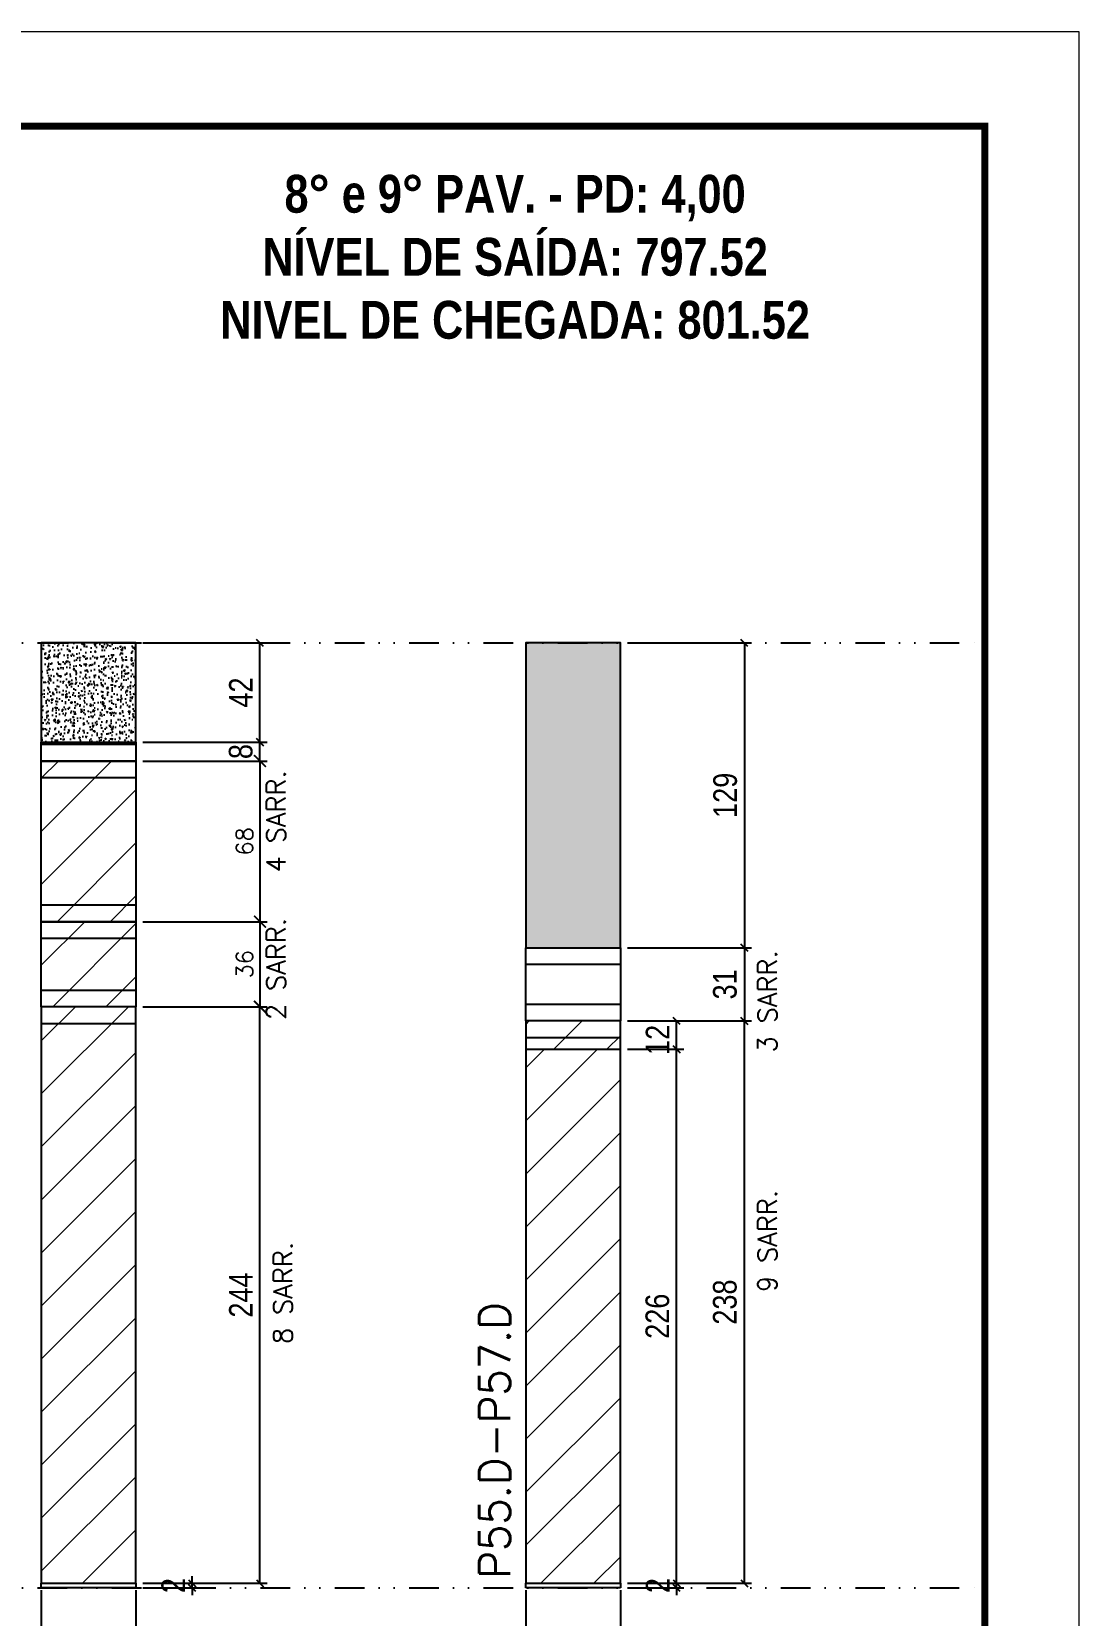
# Model space of a CAD drawing. Extents: x 28748 to 35002, y 14885 to 43501.
# Drawn here: x 29790 to 30233, y 32493 to 33164 of the extents above; entities that cross this region are included whole.
import ezdxf

# ---------------------------------------------------------------- set-up
doc = ezdxf.new("R2010")
doc.units = 0
doc.linetypes.add('DASHED', pattern=[0.75, 0.5, -0.25])
doc.linetypes.add('DIVIDE2', pattern=[0.625, 0.25, -0.125, 0, -0.125, 0, -0.125])
for name, color, linetype in [('COTA', 241, 'Continuous'), ('NOMENCLATURA', 7, 'Continuous'), ('Nível', 160, 'Continuous'), ('Painéis', 200, 'Continuous'), ('SARR_2.2x7', 40, 'Continuous')]:
    doc.layers.add(name, color=color, linetype=linetype)
for name, color, linetype, lineweight in [('Folhas', 255, 'Continuous', 9), ('Hachura', 251, 'Continuous', 9), ('SARRAFO DE PRESSAO', 251, 'DASHED', 9), ('Texto Seção', 7, 'Continuous', 15)]:
    doc.layers.add(name, color=color, linetype=linetype, lineweight=lineweight)
doc.styles.add('COTA TECNICA', font='techl___.ttf', dxfattribs={"height": 10})
doc.styles.add('COTA TECNICA-50', font='techl___.ttf', dxfattribs={"height": 10})
doc.styles.add('REGUA-120', font='ROMANS.shx', dxfattribs={"height": 15})
doc.styles.add('ROMANC', font='techb___.ttf', dxfattribs={"height": 2.5})
doc.styles.add('ROMANS', font='romans.shx')
doc.dimstyles.new('COTA PAINEL-50', dxfattribs={"dimtxt": 10, "dimasz": 3, "dimexe": 3, "dimexo": 3, "dimgap": 3, "dimtad": 1, "dimdec": 1, "dimzin": 12, "dimdsep": 46, "dimtxsty": 'COTA TECNICA-50', "dimblk1": 'OBLIQUE', "dimblk2": 'OBLIQUE', "dimsah": 1, "dimcen": 0.9, "dimclrd": 4, "dimclre": 4, "dimclrt": 240, "dimadec": 1, "dimazin": 3, "dimtfac": 1, "dimtdec": 1, "dimtmove": 0, "dimatfit": 3, "dimfxl": 1, "dimtolj": 1, "dimtzin": 12, "dimarcsym": 0})
doc.dimstyles.new('Cota Paínel', dxfattribs={"dimtxt": 7, "dimasz": 5, "dimexe": 3, "dimexo": 3, "dimgap": 3, "dimtad": 1, "dimdec": 1, "dimzin": 12, "dimdsep": 46, "dimtxsty": 'ROMANS', "dimblk": 'ARCHTICK', "dimcen": 0, "dimclrd": 4, "dimclre": 4, "dimclrt": 1, "dimadec": 1, "dimazin": 3, "dimtfac": 1, "dimtdec": 1, "dimtmove": 0, "dimatfit": 3, "dimldrblk": 'OBLIQUE', "dimfxl": 1, "dimtolj": 1, "dimtzin": 12, "dimarcsym": 0})
doc.dimstyles.new('PAINEL', dxfattribs={"dimtxt": 10, "dimasz": 3, "dimexe": 3, "dimexo": 3, "dimgap": 3, "dimtad": 1, "dimdec": 1, "dimzin": 12, "dimdsep": 46, "dimtxsty": 'COTA TECNICA', "dimblk1": 'OBLIQUE', "dimblk2": 'OBLIQUE', "dimsah": 1, "dimcen": 0.9, "dimclrd": 4, "dimclre": 4, "dimclrt": 240, "dimadec": 1, "dimazin": 3, "dimtfac": 1, "dimtdec": 1, "dimtmove": 0, "dimatfit": 3, "dimfxl": 1, "dimtolj": 1, "dimtzin": 12, "dimarcsym": 0})

# ---------------------------------------------------------------- blocks, each defined once
blk = doc.blocks.new('9999999999')
at = {"layer": 'Folhas'}
blk.add_lwpolyline([(98138.98, 34190.21), (99623.98, 34190.21), (99623.98, 35240.21), (98138.98, 35240.21)], close=True, dxfattribs=at)
at = {"layer": 'Folhas', "color": 30, "const_width": 3}
blk.add_lwpolyline([(98213.98, 34230.21), (99583.98, 34230.21), (99583.98, 35200.21), (98213.98, 35200.21)], close=True, dxfattribs=at)
blk = doc.blocks.new('_Oblique')
at = {"color": 0, "linetype": 'ByBlock', "lineweight": -2}
blk.add_line((-0.5, -0.5), (0.5, 0.5), dxfattribs=at)
blk = doc.blocks.new('*D723')
at = {"layer": 'COTA', "color": 4, "lineweight": -2, "transparency": 16777216}
for p, q in [((30042.19, 32744.83), (30094.68, 32744.83)), ((30091.68, 32506.85), (30091.68, 32744.83)), ((30042.19, 32506.85), (30094.68, 32506.85))]:
    blk.add_line(p, q, dxfattribs=at)
at = {"layer": 'Defpoints', "color": 0, "transparency": 16777216}
for p in [(30039.19, 32744.83), (30091.68, 32744.83), (30039.19, 32506.85)]:
    blk.add_point(p, dxfattribs=at)
at = {"layer": 'COTA', "color": 4, "lineweight": -2, "transparency": 16777216, "xscale": 3, "yscale": 3, "zscale": 3}
for p, rotation in [((30091.68, 32744.83), 90), ((30091.68, 32506.85), 270)]:
    blk.add_blockref('_Oblique', p, dxfattribs=dict(at, rotation=rotation))
at = {"layer": 'COTA', "color": 240, "transparency": 16777216, "insert": (30083.44, 32625.84), "char_height": 10, "attachment_point": 5, "rotation": 90, "style": 'COTA TECNICA'}
blk.add_mtext('\\A1;238', dxfattribs=at)
blk = doc.blocks.new('*D724')
at = {"layer": 'COTA', "color": 4, "lineweight": -2, "transparency": 16777216}
for p, q in [((29999.19, 32503.85), (29999.19, 32462.12)), ((30039.19, 32503.85), (30039.19, 32462.12)), ((29999.19, 32465.12), (30039.19, 32465.12))]:
    blk.add_line(p, q, dxfattribs=at)
at = {"layer": 'Defpoints', "color": 0, "transparency": 16777216}
for p in [(29999.19, 32506.85), (30039.19, 32506.85), (30039.19, 32465.12)]:
    blk.add_point(p, dxfattribs=at)
at = {"layer": 'COTA', "color": 4, "lineweight": -2, "transparency": 16777216, "xscale": 3, "yscale": 3, "zscale": 3, "rotation": 180}
blk.add_blockref('_Oblique', (29999.19, 32465.12), dxfattribs=at)
at = {"layer": 'COTA', "color": 4, "lineweight": -2, "transparency": 16777216, "xscale": 3, "yscale": 3, "zscale": 3}
blk.add_blockref('_Oblique', (30039.19, 32465.12), dxfattribs=at)
at = {"layer": 'COTA', "color": 240, "transparency": 16777216, "insert": (30019.19, 32473.23), "char_height": 10, "attachment_point": 5, "style": 'COTA TECNICA'}
blk.add_mtext('\\A1;40', dxfattribs=at)
blk = doc.blocks.new('*D725')
at = {"layer": 'COTA', "color": 4, "lineweight": -2, "transparency": 16777216}
for p, q in [((30042.19, 32506.85), (30066.01, 32506.85)), ((30042.19, 32504.85), (30066.01, 32504.85)), ((30063.01, 32506.85), (30063.01, 32509.85)), ((30063.01, 32504.85), (30063.01, 32506.85)), ((30063.01, 32504.85), (30063.01, 32501.85))]:
    blk.add_line(p, q, dxfattribs=at)
at = {"layer": 'Defpoints', "color": 0, "transparency": 16777216}
for p in [(30039.19, 32506.85), (30039.19, 32504.85), (30063.01, 32506.85)]:
    blk.add_point(p, dxfattribs=at)
at = {"layer": 'COTA', "color": 4, "lineweight": -2, "transparency": 16777216, "xscale": 3, "yscale": 3, "zscale": 3}
for p, rotation in [((30063.01, 32506.85), 270), ((30063.01, 32504.85), 90)]:
    blk.add_blockref('_Oblique', p, dxfattribs=dict(at, rotation=rotation))
at = {"layer": 'COTA', "color": 240, "transparency": 16777216, "insert": (30055.01, 32505.85), "char_height": 10, "attachment_point": 5, "rotation": 90, "style": 'COTA TECNICA-50'}
blk.add_mtext('\\A1;2', dxfattribs=at)
blk = doc.blocks.new('*D1634')
at = {"layer": 'COTA', "color": 4, "linetype": 'ByBlock', "lineweight": -2, "transparency": 16777216}
for p, q in [((30042.19, 32732.85), (30066.01, 32732.85)), ((30063.01, 32506.85), (30063.01, 32732.85)), ((30042.19, 32506.85), (30066.01, 32506.85))]:
    blk.add_line(p, q, dxfattribs=at)
at = {"layer": 'Defpoints', "color": 0, "linetype": 'ByBlock', "transparency": 16777216}
for p in [(30039.19, 32732.85), (30063.01, 32732.85), (30039.19, 32506.85)]:
    blk.add_point(p, dxfattribs=at)
at = {"layer": 'COTA', "color": 4, "linetype": 'ByBlock', "lineweight": -2, "transparency": 16777216, "xscale": 3, "yscale": 3, "zscale": 3}
for p, rotation in [((30063.01, 32732.85), 90), ((30063.01, 32506.85), 270)]:
    blk.add_blockref('_Oblique', p, dxfattribs=dict(at, rotation=rotation))
at = {"layer": 'COTA', "color": 240, "linetype": 'ByBlock', "transparency": 16777216, "insert": (30054.9, 32619.85), "char_height": 10, "attachment_point": 5, "rotation": 90, "style": 'COTA TECNICA'}
blk.add_mtext('\\A1;226', dxfattribs=at)
blk = doc.blocks.new('*D1635')
at = {"layer": 'COTA', "color": 4, "linetype": 'ByBlock', "lineweight": -2, "transparency": 16777216}
for p, q in [((30042.19, 32744.83), (30066.01, 32744.83)), ((30063.01, 32732.85), (30063.01, 32744.83)), ((30042.19, 32732.85), (30066.01, 32732.85))]:
    blk.add_line(p, q, dxfattribs=at)
at = {"layer": 'Defpoints', "color": 0, "linetype": 'ByBlock', "transparency": 16777216}
for p in [(30039.19, 32744.83), (30063.01, 32744.83), (30039.19, 32732.85)]:
    blk.add_point(p, dxfattribs=at)
at = {"layer": 'COTA', "color": 4, "linetype": 'ByBlock', "lineweight": -2, "transparency": 16777216, "xscale": 3, "yscale": 3, "zscale": 3}
for p, rotation in [((30063.01, 32744.83), 90), ((30063.01, 32732.85), 270)]:
    blk.add_blockref('_Oblique', p, dxfattribs=dict(at, rotation=rotation))
at = {"layer": 'COTA', "color": 240, "linetype": 'ByBlock', "transparency": 16777216, "insert": (30054.95, 32736.84), "char_height": 10, "attachment_point": 5, "rotation": 90, "style": 'COTA TECNICA'}
blk.add_mtext('\\A1;12', dxfattribs=at)
blk = doc.blocks.new('*D675')
at = {"layer": 'COTA', "color": 4, "lineweight": -2, "transparency": 16777216}
for p, q in [((29837.26, 32750.83), (29889.75, 32750.83)), ((29886.75, 32506.85), (29886.75, 32750.83)), ((29837.26, 32506.85), (29889.75, 32506.85))]:
    blk.add_line(p, q, dxfattribs=at)
at = {"layer": 'Defpoints', "color": 0, "transparency": 16777216}
for p in [(29834.26, 32750.83), (29886.75, 32750.83), (29834.26, 32506.85)]:
    blk.add_point(p, dxfattribs=at)
at = {"layer": 'COTA', "color": 4, "lineweight": -2, "transparency": 16777216, "xscale": 3, "yscale": 3, "zscale": 3}
for p, rotation in [((29886.75, 32750.83), 90), ((29886.75, 32506.85), 270)]:
    blk.add_blockref('_Oblique', p, dxfattribs=dict(at, rotation=rotation))
at = {"layer": 'COTA', "color": 240, "transparency": 16777216, "insert": (29878.68, 32628.84), "char_height": 10, "attachment_point": 5, "rotation": 90, "style": 'COTA TECNICA'}
blk.add_mtext('\\A1;244', dxfattribs=at)
blk = doc.blocks.new('*D676')
at = {"layer": 'COTA', "color": 4, "lineweight": -2, "transparency": 16777216}
for p, q in [((29794.26, 32503.85), (29794.26, 32462.12)), ((29834.26, 32503.85), (29834.26, 32462.12)), ((29794.26, 32465.12), (29834.26, 32465.12))]:
    blk.add_line(p, q, dxfattribs=at)
at = {"layer": 'Defpoints', "color": 0, "transparency": 16777216}
for p in [(29794.26, 32506.85), (29834.26, 32506.85), (29834.26, 32465.12)]:
    blk.add_point(p, dxfattribs=at)
at = {"layer": 'COTA', "color": 4, "lineweight": -2, "transparency": 16777216, "xscale": 3, "yscale": 3, "zscale": 3, "rotation": 180}
blk.add_blockref('_Oblique', (29794.26, 32465.12), dxfattribs=at)
at = {"layer": 'COTA', "color": 4, "lineweight": -2, "transparency": 16777216, "xscale": 3, "yscale": 3, "zscale": 3}
blk.add_blockref('_Oblique', (29834.26, 32465.12), dxfattribs=at)
at = {"layer": 'COTA', "color": 240, "transparency": 16777216, "insert": (29814.26, 32473.23), "char_height": 10, "attachment_point": 5, "style": 'COTA TECNICA'}
blk.add_mtext('\\A1;40', dxfattribs=at)
blk = doc.blocks.new('*D677')
at = {"layer": 'COTA', "color": 4, "lineweight": -2, "transparency": 16777216}
for p, q in [((29837.26, 32506.85), (29861.08, 32506.85)), ((29837.26, 32504.85), (29861.08, 32504.85)), ((29858.08, 32506.85), (29858.08, 32509.85)), ((29858.08, 32504.85), (29858.08, 32506.85)), ((29858.08, 32504.85), (29858.08, 32501.85))]:
    blk.add_line(p, q, dxfattribs=at)
at = {"layer": 'Defpoints', "color": 0, "transparency": 16777216}
for p in [(29834.26, 32506.85), (29834.26, 32504.85), (29858.08, 32506.85)]:
    blk.add_point(p, dxfattribs=at)
at = {"layer": 'COTA', "color": 4, "lineweight": -2, "transparency": 16777216, "xscale": 3, "yscale": 3, "zscale": 3}
for p, rotation in [((29858.08, 32506.85), 270), ((29858.08, 32504.85), 90)]:
    blk.add_blockref('_Oblique', p, dxfattribs=dict(at, rotation=rotation))
at = {"layer": 'COTA', "color": 240, "transparency": 16777216, "insert": (29850.08, 32505.85), "char_height": 10, "attachment_point": 5, "rotation": 90, "style": 'COTA TECNICA-50'}
blk.add_mtext('\\A1;2', dxfattribs=at)
blk = doc.blocks.new('_ArchTick')
at = {"color": 0, "linetype": 'ByBlock', "const_width": 0.15}
blk.add_lwpolyline([(-0.5, -0.5), (0.5, 0.5)], dxfattribs=at)
blk = doc.blocks.new('*D1636')
at = {"layer": 'COTA', "color": 4, "lineweight": -2, "transparency": 16777216}
for p, q in [((29837.26, 32786.85), (29889.75, 32786.85)), ((29886.75, 32786.85), (29886.75, 32750.83)), ((29837.26, 32750.83), (29889.75, 32750.83))]:
    blk.add_line(p, q, dxfattribs=at)
at = {"layer": 'Defpoints', "color": 0, "transparency": 16777216}
for p in [(29834.26, 32786.85), (29834.26, 32750.83), (29886.75, 32750.83)]:
    blk.add_point(p, dxfattribs=at)
at = {"layer": 'COTA', "color": 4, "lineweight": -2, "transparency": 16777216, "xscale": 5, "yscale": 5, "zscale": 5}
for p, rotation in [((29886.75, 32786.85), 90), ((29886.75, 32750.83), 270)]:
    blk.add_blockref('_ArchTick', p, dxfattribs=dict(at, rotation=rotation))
at = {"layer": 'COTA', "color": 1, "transparency": 16777216, "insert": (29880.25, 32768.84), "char_height": 7, "attachment_point": 5, "rotation": 90, "style": 'ROMANS'}
blk.add_mtext('\\A1;36', dxfattribs=at)
blk = doc.blocks.new('*D2005')
at = {"layer": 'COTA', "color": 4, "lineweight": -2, "transparency": 16777216}
for p, q in [((29837.26, 32904.85), (29889.75, 32904.85)), ((29886.75, 32862.85), (29886.75, 32904.85)), ((29837.26, 32862.85), (29889.75, 32862.85))]:
    blk.add_line(p, q, dxfattribs=at)
at = {"layer": 'Defpoints', "color": 0, "transparency": 16777216}
for p in [(29834.26, 32904.85), (29886.75, 32904.85), (29834.26, 32862.85)]:
    blk.add_point(p, dxfattribs=at)
at = {"layer": 'COTA', "color": 4, "lineweight": -2, "transparency": 16777216, "xscale": 3, "yscale": 3, "zscale": 3}
for p, rotation in [((29886.75, 32904.85), 90), ((29886.75, 32862.85), 270)]:
    blk.add_blockref('_Oblique', p, dxfattribs=dict(at, rotation=rotation))
at = {"layer": 'COTA', "color": 240, "transparency": 16777216, "insert": (29878.68, 32883.85), "char_height": 10, "attachment_point": 5, "rotation": 90, "style": 'COTA TECNICA-50'}
blk.add_mtext('\\A1;42', dxfattribs=at)
blk = doc.blocks.new('*D2006')
at = {"layer": 'COTA', "color": 4, "lineweight": -2, "transparency": 16777216}
for p, q in [((30042.19, 32904.85), (30094.68, 32904.85)), ((30091.68, 32904.85), (30091.68, 32775.83)), ((30042.19, 32775.83), (30094.68, 32775.83))]:
    blk.add_line(p, q, dxfattribs=at)
at = {"layer": 'Defpoints', "color": 0, "transparency": 16777216}
for p in [(30039.19, 32904.85), (30039.19, 32775.83), (30091.68, 32775.83)]:
    blk.add_point(p, dxfattribs=at)
at = {"layer": 'COTA', "color": 4, "lineweight": -2, "transparency": 16777216, "xscale": 3, "yscale": 3, "zscale": 3}
for p, rotation in [((30091.68, 32904.85), 90), ((30091.68, 32775.83), 270)]:
    blk.add_blockref('_Oblique', p, dxfattribs=dict(at, rotation=rotation))
at = {"layer": 'COTA', "color": 240, "transparency": 16777216, "insert": (30083.59, 32840.34), "char_height": 10, "attachment_point": 5, "rotation": 90, "style": 'COTA TECNICA-50'}
blk.add_mtext('\\A1;129', dxfattribs=at)
blk = doc.blocks.new('*D2110')
at = {"layer": 'COTA', "color": 4, "lineweight": -2, "transparency": 16777216}
for p, q in [((29837.26, 32854.85), (29889.75, 32854.85)), ((29886.75, 32854.85), (29886.75, 32786.85)), ((29837.26, 32786.85), (29889.75, 32786.85))]:
    blk.add_line(p, q, dxfattribs=at)
at = {"layer": 'Defpoints', "color": 0, "transparency": 16777216}
for p in [(29834.26, 32854.85), (29834.26, 32786.85), (29886.75, 32786.85)]:
    blk.add_point(p, dxfattribs=at)
at = {"layer": 'COTA', "color": 4, "lineweight": -2, "transparency": 16777216, "xscale": 5, "yscale": 5, "zscale": 5}
for p, rotation in [((29886.75, 32854.85), 90), ((29886.75, 32786.85), 270)]:
    blk.add_blockref('_ArchTick', p, dxfattribs=dict(at, rotation=rotation))
at = {"layer": 'COTA', "color": 1, "transparency": 16777216, "insert": (29880.25, 32820.85), "char_height": 7, "attachment_point": 5, "rotation": 90, "style": 'ROMANS'}
blk.add_mtext('\\A1;68', dxfattribs=at)
blk = doc.blocks.new('*D2437')
at = {"layer": 'COTA', "color": 4, "lineweight": -2, "transparency": 16777216}
for p, q in [((30042.19, 32775.83), (30094.68, 32775.83)), ((30091.68, 32775.83), (30091.68, 32744.83)), ((30042.19, 32744.83), (30094.68, 32744.83))]:
    blk.add_line(p, q, dxfattribs=at)
at = {"layer": 'Defpoints', "color": 0, "transparency": 16777216}
for p in [(30039.19, 32775.83), (30039.19, 32744.83), (30091.68, 32744.83)]:
    blk.add_point(p, dxfattribs=at)
at = {"layer": 'COTA', "color": 4, "lineweight": -2, "transparency": 16777216, "xscale": 3, "yscale": 3, "zscale": 3}
for p, rotation in [((30091.68, 32775.83), 90), ((30091.68, 32744.83), 270)]:
    blk.add_blockref('_Oblique', p, dxfattribs=dict(at, rotation=rotation))
at = {"layer": 'COTA', "color": 240, "transparency": 16777216, "insert": (30083.46, 32760.33), "char_height": 10, "attachment_point": 5, "rotation": 90, "style": 'COTA TECNICA'}
blk.add_mtext('\\A1;31', dxfattribs=at)
blk = doc.blocks.new('*D2609')
at = {"layer": 'COTA', "color": 4, "lineweight": -2, "transparency": 16777216}
for p, q in [((29837.26, 32862.85), (29889.75, 32862.85)), ((29886.75, 32854.85), (29886.75, 32862.85)), ((29837.26, 32854.85), (29889.75, 32854.85))]:
    blk.add_line(p, q, dxfattribs=at)
at = {"layer": 'Defpoints', "color": 0, "transparency": 16777216}
for p in [(29834.26, 32862.85), (29886.75, 32862.85), (29834.26, 32854.85)]:
    blk.add_point(p, dxfattribs=at)
at = {"layer": 'COTA', "color": 4, "lineweight": -2, "transparency": 16777216, "xscale": 3, "yscale": 3, "zscale": 3}
for p, rotation in [((29886.75, 32862.85), 90), ((29886.75, 32854.85), 270)]:
    blk.add_blockref('_Oblique', p, dxfattribs=dict(at, rotation=rotation))
at = {"layer": 'COTA', "color": 240, "transparency": 16777216, "insert": (29878.65, 32858.85), "char_height": 10, "attachment_point": 5, "rotation": 90, "style": 'COTA TECNICA'}
blk.add_mtext('\\A1;8', dxfattribs=at)

msp = doc.modelspace()

# ---------------------------------------------------------------- hatches: boundary and pattern name
at = {"layer": 'COTA', "linetype": 'ByBlock'}
h = msp.add_hatch(dxfattribs=at)
h.set_pattern_fill('AR-CONC', color=256, scale=0.03)
h.set_pattern_definition([(50, (25765.504, 34459.735), (5.46554, -0.4781726), [0.5715, -6.2865]), (355, (25765.504, 34459.735), (-1.057303, 5.731705), [0.4572, -5.0292175]), (100.45144, (25765.9595, 34459.695), (4.4082374, 5.2535326), [0.4857, -5.342707]), (46.1842, (25765.504, 34461.259), (8.132371, -1.26127), [0.85725, -9.42975]), (96.63556, (25766.182, 34461.154), (7.122124, 7.422784), [0.72855, -8.014068]), (351.18415, (25765.504, 34461.259), (7.122124, 7.422784), [0.685799, -7.543792]), (21, (25766.266, 34460.878), (4.5484317, -3.067956), [0.5715, -6.2865]), (326, (25766.266, 34460.878), (1.854061, 5.525639), [0.4572, -5.0292]), (71.45144, (25766.645, 34460.6224), (6.4024926, 2.457683), [0.4857, -5.342698]), (37.5, (25765.504, 34459.735), (0.0926581, 2.5366512), [0, -4.96824, 0, -5.1054, 0, -5.04825]), (7.5, (25765.504, 34459.735), (2.0045899, 3.0054172), [0, -2.91084, 0, -4.85394, 0, -1.92405]), (327.5, (25763.8048, 34459.735), (4.0677179, -0.1718623), [0, -1.905, 0, -5.9436, 0, -7.8867]), (317.5, (25763.0428, 34459.735), (4.4438754, 0.7627947), [0, -2.4765, 0, -3.94716, 0, -5.6007])])
h.paths.add_polyline_path([(29834.26, 32862.85), (29834.26, 32904.85), (29794.26, 32904.85), (29794.26, 32862.85)])
h = msp.add_hatch(dxfattribs=at)
h.set_pattern_fill('AR-CONC', color=256, scale=0.03)
h.set_pattern_definition([(50, (25779.8267, 34450.735), (5.46554, -0.4781726), [0.5715, -6.2865]), (355, (25779.827, 34450.735), (-1.0573026, 5.7317054), [0.4572, -5.0292175]), (100.45144, (25780.282, 34450.695), (4.4082374, 5.2535326), [0.4857, -5.3427073]), (46.1842, (25779.827, 34452.259), (8.132371, -1.26127), [0.85725, -9.42975]), (96.63556, (25780.5044, 34452.154), (7.122124, 7.422784), [0.72855, -8.014068]), (351.18415, (25779.827, 34452.259), (7.122124, 7.422784), [0.685799, -7.543792]), (21, (25780.5887, 34451.878), (4.5484317, -3.067956), [0.5715, -6.2865]), (326, (25780.589, 34451.878), (1.854061, 5.525639), [0.4572, -5.0292]), (71.45144, (25780.968, 34451.6224), (6.4024926, 2.457683), [0.4857, -5.342698]), (37.5, (25779.8267, 34450.735), (0.0926581, 2.5366512), [0, -4.96824, 0, -5.1054, 0, -5.04825]), (7.5, (25779.8267, 34450.735), (2.0045899, 3.0054172), [0, -2.91084, 0, -4.85394, 0, -1.92405]), (327.5, (25778.1275, 34450.735), (4.0677179, -0.1718623), [0, -1.905, 0, -5.9436, 0, -7.8867]), (317.5, (25777.3655, 34450.735), (4.4438754, 0.7627947), [0, -2.4765, 0, -3.94716, 0, -5.6007])])
h.paths.add_polyline_path([(30039.19, 32904.85), (29999.19, 32904.85), (29999.19, 32775.83), (30039.19, 32775.83)])
at = {"layer": 'Hachura'}
h = msp.add_hatch(dxfattribs=at)
h.set_pattern_fill('ANSI31', color=256, scale=5)
h.paths.add_polyline_path([(29834.26, 32854.85), (29794.26, 32854.85), (29794.26, 32786.85), (29834.26, 32786.85)])
at = {"layer": 'Hachura', "linetype": 'ByBlock'}
h = msp.add_hatch(dxfattribs=at)
h.set_pattern_fill('ANSI31', color=256, scale=5)
h.set_pattern_definition([(45, (25765.504, 34419.735), (-11.22532, 11.22532), [])])
h.paths.add_polyline_path([(29834.26, 32786.85), (29794.26, 32786.85), (29794.26, 32750.83), (29834.26, 32750.83)])
h = msp.add_hatch(dxfattribs=at)
h.set_pattern_fill('ANSI31', color=256, scale=5)
h.set_pattern_definition([(45, (-101904.962, 1369.089), (-11.2253202, 11.2253202), [])])
h.paths.add_polyline_path([(29834.26, 32750.83), (29794.26, 32750.83), (29794.26, 32506.85), (29834.26, 32506.85)])
h = msp.add_hatch(dxfattribs=at)
h.set_pattern_fill('ANSI31', color=256, scale=5)
h.set_pattern_definition([(45, (-101890.64, 1365.089), (-11.2253202, 11.2253202), [])])
h.paths.add_polyline_path([(30039.19, 32732.85), (30039.19, 32744.83), (29999.19, 32744.83), (29999.19, 32732.85)])
h = msp.add_hatch(dxfattribs=at)
h.set_pattern_fill('ANSI31', color=256, scale=5)
h.set_pattern_definition([(45, (-101890.64, 1369.089), (-11.2253202, 11.2253202), [])])
h.paths.add_polyline_path([(30039.19, 32732.85), (29999.19, 32732.85), (29999.19, 32506.85), (30039.19, 32506.85)])

# ---------------------------------------------------------------- linework, layer by layer
at = {"layer": 'COTA', "linetype": 'ByBlock'}
for points in [[(29794.26, 32862.85), (29834.26, 32862.85), (29834.26, 32904.85), (29794.26, 32904.85)], [(29999.19, 32775.83), (30039.19, 32775.83), (30039.19, 32904.85), (29999.19, 32904.85)]]:
    msp.add_lwpolyline(points, close=True, dxfattribs=at)
at = {"layer": 'Nível', "color": 4, "linetype": 'DIVIDE2', "ltscale": 50}
for p, q in [((29163.65, 32904.85), (30193.34, 32904.85)), ((29163.65, 32504.85), (30193.34, 32504.85))]:
    msp.add_line(p, q, dxfattribs=at)
at = {"layer": 'Painéis'}
for p, q in [((29794.26, 32854.85), (29794.26, 32862.85)), ((29794.26, 32862.85), (29834.26, 32862.85)), ((29834.26, 32862.85), (29834.26, 32854.85)), ((29794.26, 32854.85), (29834.26, 32854.85)), ((29794.26, 32786.85), (29794.26, 32854.85)), ((29834.26, 32854.85), (29794.26, 32854.85)), ((29834.26, 32854.85), (29834.26, 32786.85)), ((29794.26, 32786.85), (29834.26, 32786.85)), ((29794.26, 32750.83), (29794.26, 32786.85)), ((29834.26, 32786.85), (29794.26, 32786.85)), ((29834.26, 32786.85), (29834.26, 32750.83)), ((29999.19, 32775.83), (30039.19, 32775.83)), ((29999.19, 32744.83), (29999.19, 32775.83)), ((30039.19, 32775.83), (30039.19, 32744.83)), ((29834.26, 32750.83), (29794.26, 32750.83)), ((30039.19, 32744.83), (29999.19, 32744.83)), ((29999.19, 32732.85), (30039.19, 32732.85)), ((29794.26, 32506.85), (29834.26, 32506.85)), ((29794.26, 32504.85), (29794.26, 32506.85)), ((29834.26, 32504.85), (29794.26, 32504.85)), ((29834.26, 32506.85), (29834.26, 32504.85)), ((29999.19, 32506.85), (30039.19, 32506.85)), ((29999.19, 32504.85), (29999.19, 32506.85)), ((30039.19, 32504.85), (29999.19, 32504.85)), ((30039.19, 32506.85), (30039.19, 32504.85))]:
    msp.add_line(p, q, dxfattribs=at)
for points in [[(29794.26, 32506.85), (29834.26, 32506.85), (29834.26, 32750.83), (29794.26, 32750.83)], [(29999.19, 32506.85), (30039.19, 32506.85), (30039.19, 32744.83), (29999.19, 32744.83)]]:
    msp.add_lwpolyline(points, close=True, dxfattribs=at)
at = {"layer": 'SARR_2.2x7'}
for p, q in [((29834.26, 32861.85), (29794.26, 32861.85)), ((29794.26, 32847.85), (29834.26, 32847.85)), ((29834.26, 32793.85), (29794.26, 32793.85)), ((29794.26, 32779.85), (29834.26, 32779.85)), ((29999.19, 32768.83), (30039.19, 32768.83)), ((29794.26, 32757.83), (29834.26, 32757.83)), ((30039.19, 32751.83), (29999.19, 32751.83)), ((29794.26, 32743.83), (29834.26, 32743.83)), ((29999.19, 32737.83), (30039.19, 32737.83))]:
    msp.add_line(p, q, dxfattribs=at)

# ---------------------------------------------------------------- block references
at = {"layer": 'SARRAFO DE PRESSAO', "color": 6, "linetype": 'ByBlock'}
msp.add_blockref('9999999999', (-69390.64, -2076.64), dxfattribs=at)

# ---------------------------------------------------------------- texts
at = {"layer": 'NOMENCLATURA', "color": 2, "insert": (29994.67, 33129.63), "char_height": 16, "attachment_point": 2, "style": 'ROMANC'}
msp.add_mtext_dynamic_manual_height_columns('\\P8° e 9° PAV. - PD: 4,00\\PNÍVEL DE SAÍDA: 797.52\\PNIVEL DE CHEGADA: 801.52', width=300.2766, gutter_width=1, heights=[0], dxfattribs=at)
at = {"layer": 'Texto Seção', "linetype": 'Continuous', "style": 'ROMANS'}
for s, p in [('4 SARR.', (29897.55, 32807.75)), ('2 SARR.', (29897.55, 32745.27)), ('3 SARR.', (30105.36, 32731.51)), ('9 SARR.', (30105.36, 32630.13)), ('8 SARR.', (29900.43, 32608.09))]:
    msp.add_text(s, height=8, rotation=90, dxfattribs=at).set_placement(p)
at = {"layer": 'Texto Seção', "insert": (29992.54, 32508.78), "char_height": 13, "width": 285.3299, "attachment_point": 7, "rotation": 90, "style": 'REGUA-120'}
msp.add_mtext('P55.D-P57.D', dxfattribs=at)

# ---------------------------------------------------------------- dimensions: what is measured, and where the dimension line sits
at = {"layer": 'COTA'}
for base, p1, p2, dimstyle, picture, middle in [((29886.75, 32904.85), (29834.26, 32862.85), (29834.26, 32904.85), 'COTA PAINEL-50', '*D2005', (29878.68, 32883.85)), ((30091.68, 32775.83), (30039.19, 32904.85), (30039.19, 32775.83), 'COTA PAINEL-50', '*D2006', (30083.59, 32840.34)), ((29886.75, 32786.85), (29834.26, 32854.85), (29834.26, 32786.85), 'Cota Paínel', '*D2110', (29880.25, 32820.85)), ((29886.75, 32750.83), (29834.26, 32786.85), (29834.26, 32750.83), 'Cota Paínel', '*D1636', (29880.25, 32768.84)), ((30091.68, 32744.83), (30039.19, 32775.83), (30039.19, 32744.83), 'PAINEL', '*D2437', (30083.46, 32760.33))]:
    dim = msp.add_linear_dim(base=base, p1=p1, p2=p2, angle=90, dimstyle=dimstyle, dxfattribs=at)
    dim.commit()
    dim.dimension.update_dxf_attribs({"geometry": picture, "text_midpoint": middle})
for base, p1, p2, dimstyle, picture, middle in [((29886.75, 32862.85), (29834.26, 32854.85), (29834.26, 32862.85), 'PAINEL', '*D2609', (29886.75, 32858.85)), ((29858.08, 32506.85), (29834.26, 32504.85), (29834.26, 32506.85), 'COTA PAINEL-50', '*D677', (29858.08, 32505.85)), ((30063.01, 32506.85), (30039.19, 32504.85), (30039.19, 32506.85), 'COTA PAINEL-50', '*D725', (30063.01, 32505.85))]:
    dim = msp.add_linear_dim(base=base, p1=p1, p2=p2, angle=90, dimstyle=dimstyle, dxfattribs=at)
    dim.commit()
    dim.dimension.update_dxf_attribs({"geometry": picture, "text_midpoint": middle, "dimtype": 160})
for base, p1, p2, picture, middle in [((29886.75, 32750.83), (29834.26, 32506.85), (29834.26, 32750.83), '*D675', (29878.68, 32628.84)), ((30091.68, 32744.83), (30039.19, 32506.85), (30039.19, 32744.83), '*D723', (30083.44, 32625.84))]:
    dim = msp.add_linear_dim(base=base, p1=p1, p2=p2, angle=90, dimstyle='PAINEL', override={"dimarcsym": 2}, dxfattribs=at)
    dim.commit()
    dim.dimension.update_dxf_attribs({"geometry": picture, "text_midpoint": middle})
at = {"layer": 'COTA', "linetype": 'ByBlock'}
dim = msp.add_linear_dim(base=(30063.01, 32744.83), p1=(30039.19, 32732.85), p2=(30039.19, 32744.83), angle=90, dimstyle='PAINEL', override={"dimtmove": 1}, dxfattribs=at)
dim.commit()
dim.dimension.update_dxf_attribs({"geometry": '*D1635', "text_midpoint": (30063.01, 32736.84), "dimtype": 160})
dim = msp.add_linear_dim(base=(30063.01, 32732.85), p1=(30039.19, 32506.85), p2=(30039.19, 32732.85), angle=90, dimstyle='PAINEL', dxfattribs=at)
dim.commit()
dim.dimension.update_dxf_attribs({"geometry": '*D1634', "text_midpoint": (30054.9, 32619.85)})
at = {"layer": 'COTA'}
for base, p1, p2, picture, middle in [((29834.26, 32465.12), (29794.26, 32506.85), (29834.26, 32506.85), '*D676', (29814.26, 32473.23)), ((30039.19, 32465.12), (29999.19, 32506.85), (30039.19, 32506.85), '*D724', (30019.19, 32473.23))]:
    dim = msp.add_linear_dim(base=base, p1=p1, p2=p2, dimstyle='PAINEL', override={"dimarcsym": 2}, dxfattribs=at)
    dim.commit()
    dim.dimension.update_dxf_attribs({"geometry": picture, "text_midpoint": middle})

doc.saveas('drawing.dxf')
